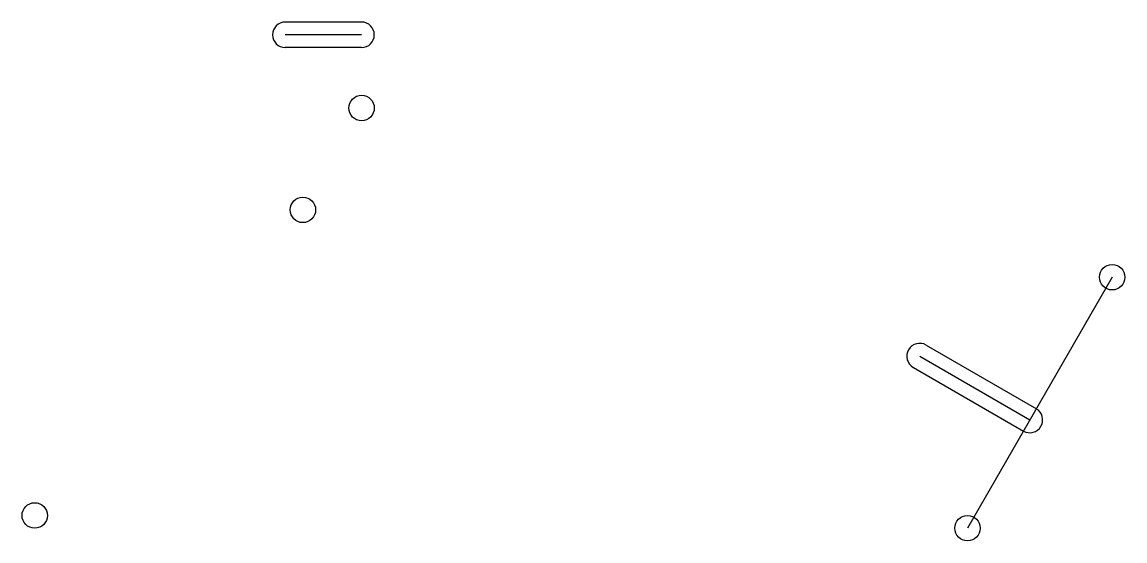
# Model space of a CAD drawing. Extents: x -6.8 to 4, y -4.3 to 0.8.
import ezdxf

# ---------------------------------------------------------------- set-up
doc = ezdxf.new("R2010")
doc.units = 0
doc.header["$MEASUREMENT"] = 0
doc.layers.add('MODELSKETCH_VISIBLE', color=7, linetype='CONTINUOUS')

msp = doc.modelspace()

# ---------------------------------------------------------------- linework, layer by layer
at = {"layer": 'MODELSKETCH_VISIBLE'}
for p, q in [((-3.5, 0.844), (-4.25, 0.844)), ((-3.5, 0.719), (-4.25, 0.719)), ((-3.5, 0.594), (-4.25, 0.594)), ((3.876, -1.661), (2.454, -4.125)), ((2.048, -2.327), (3.131, -2.952)), ((1.985, -2.437), (3.067, -3.062)), ((1.922, -2.547), (3.004, -3.172))]:
    msp.add_line(p, q, dxfattribs=at)
for centre in [(-3.5, 0), (-4.077, -1), (3.876, -1.661), (-6.712, -4), (2.454, -4.125)]:
    msp.add_circle(centre, 0.125, dxfattribs=at)
for centre, radius, start, end in [((-4.25, 0.719), 0.125, 90, 270), ((-3.5, 0.719), 0.125, 270, 90), ((1.985, -2.437), 0.127, 60, 240), ((3.067, -3.062), 0.126, 240, 60)]:
    msp.add_arc(centre, radius, start, end, dxfattribs=at)

doc.saveas('drawing.dxf')
